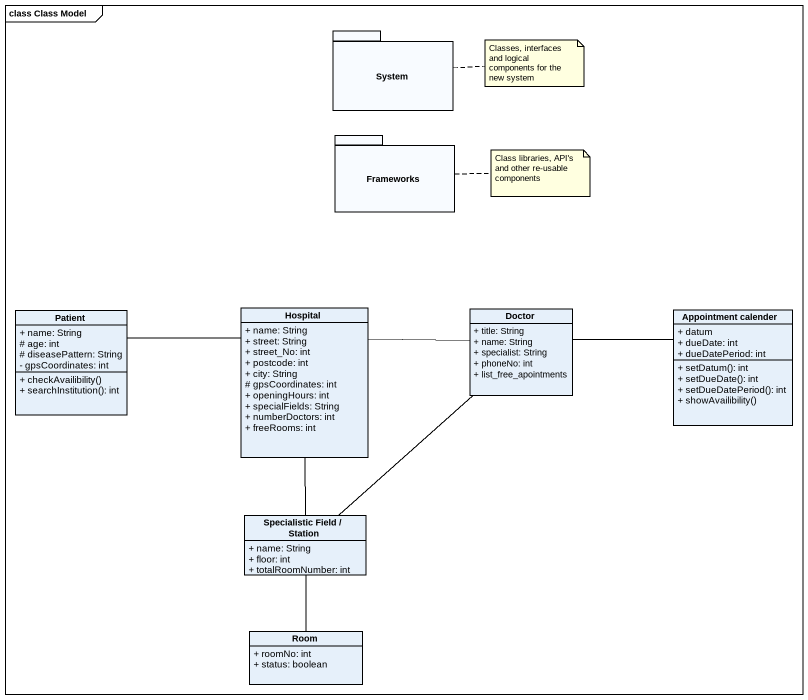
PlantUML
@startuml
mainframe class Class Model
hide circle
hide empty members
skinparam classAttributeIconSize 0
package System {
}
package Frameworks {
}
class Patient {
  + name: String
  # age: int
  # diseasePattern: String
  - gpsCoordinates: int
  + checkAvailibility()
  + searchInstitution(): int
}
class Hospital {
  + name: String
  + street: String
  + street_No: int
  + postcode: int
  + city: String
  # gpsCoordinates: int
  + openingHours: int
  + specialFields: String
  + numberDoctors: int
  + freeRooms: int
}
class Doctor {
  + title: String
  + name: String
  + specialist: String
  + phoneNo: int
  + list_free_apointments
}
class "Appointment calender" as Appointment_calender {
  + datum
  + dueDate: int
  + dueDatePeriod: int
  + setDatum(): int
  + setDueDate(): int
  + setDueDatePeriod(): int
  + showAvailibility()
}
class "Specialistic Field / Station" as Specialistic_Field_Station {
  + name: String
  + floor: int
  + totalRoomNumber: int
}
class Room {
  + roomNo: int
  + status: boolean
}
Patient -right- Hospital
Hospital -right- Doctor
Hospital -- Specialistic_Field_Station
Doctor -right- Appointment_calender
Doctor -- Specialistic_Field_Station
Specialistic_Field_Station -- Room
note right of System : Classes, interfaces and logical components for the new system
note right of Frameworks : Class libraries, API's and other re-usable components
@enduml
